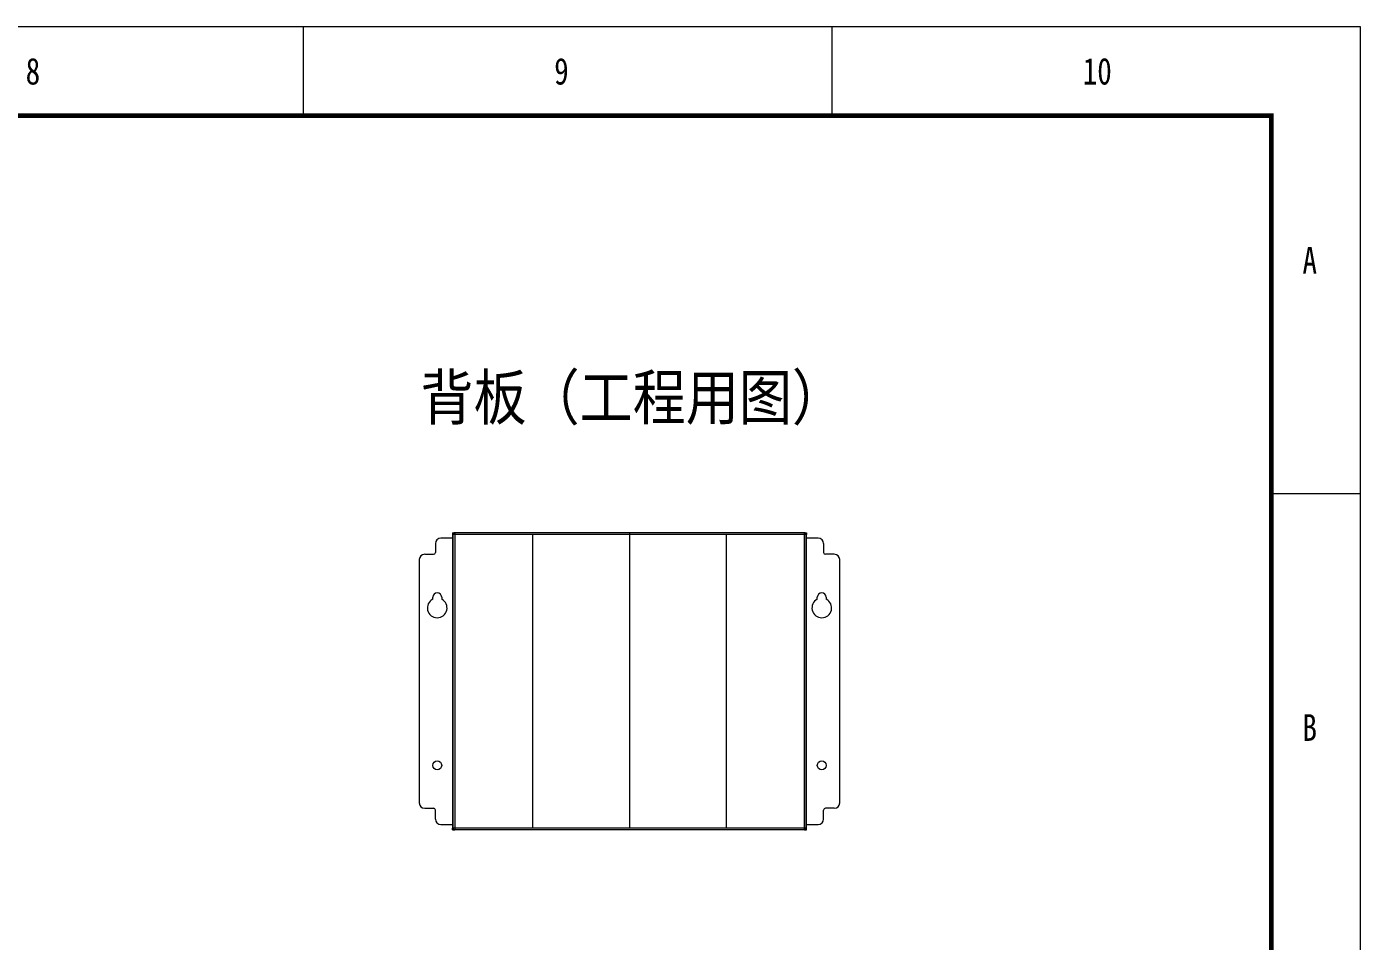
# Model space of a CAD drawing. Header units: millimetres. Extents: x 33157 to 59611, y -29750 to 1750.
# Drawn here: x 55315 to 56060, y -1020 to -509 of the extents above; entities that cross this region are included whole.
import ezdxf

# ---------------------------------------------------------------- set-up
doc = ezdxf.new("R2010")
doc.units = ezdxf.units.MM
doc.layers.get('0').update_dxf_attribs({"lineweight": 18})
for name, color, linetype, lineweight in [('4CAODIZUOXIADXF_CONTINUOUS_LINE', 7, 'Continuous', 18), ('LKC233_DXF_CONTINUOUS_LINE', 7, 'Continuous', 18), ('YOUCEGUDINGEDXF_CONTINUOUS_LINE', 7, 'Continuous', 18), ('ZUOCEGUDINGEDXF_CONTINUOUS_LINE', 7, 'Continuous', 18), ('细实线', 7, 'Continuous', 20)]:
    doc.layers.add(name, color=color, linetype=linetype, lineweight=lineweight)
doc.styles.add('HZ', font='arial.ttf')
doc.styles.get("Standard").update_dxf_attribs({"font": ''})
doc.styles.add('STYLE1', font='')
doc.styles.get('Standard').set_extended_font_data('宋体')
doc.styles.get('STYLE1').set_extended_font_data('宋体')

# ---------------------------------------------------------------- blocks, each defined once
blk = doc.blocks.new('和利时横图框')
for p, q in [((52460.65, 2358.48), (52460.65, 2308.73)), ((52756.12, 2358.48), (52756.12, 2308.73)), ((53051.59, 2097.33), (53001.84, 2097.33))]:
    blk.add_line(p, q)
blk.add_lwpolyline([(50096.91, 269.31), (53051.59, 269.31), (53051.59, 2358.48), (50096.91, 2358.48)], close=True)
blk.add_lwpolyline([(50221.27, 319.05, 2.49, 2.49, 0), (53001.84, 319.05, 2.49, 2.49, 0), (53001.84, 2308.73, 2.49, 2.49, 0), (50221.27, 2308.73, 2.49, 2.49, 0)], format="xyseb", close=True)
at = {"width": 0.8}
for s, height, p in [('8', 14.92, (52305.46, 2326.14)), ('9', 14.92, (52600.92, 2326.14)), ('10', 14.923, (52896.39, 2326.14)), ('A', 14.92, (53019.25, 2220.44)), ('B', 14.92, (53019.25, 1959.3))]:
    blk.add_text(s, height=height, dxfattribs=at).set_placement(p)
at = {"style": 'HZ'}
for tag, p, height in [('北京和利时自动化驱动技术有限公司', (51649.92, 520.69), 24.79), ('图纸阶段', (52857.22, 518.92), 24.79), ('图纸名称', (52301.11, 424.67), 42.5), ('会签人', (51825.94, 376.93), 24)]:
    blk.add_attdef(tag, p, '', height=height, dxfattribs=at)
at = {"color": 3, "style": 'HZ'}
for tag, p, height in [('工程名称', (52244.96, 517.73), 28.33), ('设计人', (51828.2, 464.14), 24), ('设计时间', (52033.27, 464.54), 24), ('审核人', (51826.82, 419.74), 24), ('设计时间', (52033.27, 421.17), 24), ('图纸编号', (52420.84, 373.66), 24.79), ('批准人', (51828.28, 330.45), 24), ('设计时间', (52033.27, 331.46), 24)]:
    blk.add_attdef(tag, p, '', height=height, dxfattribs=at)
at = {"color": 0, "style": 'HZ'}
blk.add_attdef('页码', (52501.6, 331.93), '', height=20, dxfattribs=at)

msp = doc.modelspace()

# ---------------------------------------------------------------- linework, layer by layer
at = {"layer": '4CAODIZUOXIADXF_CONTINUOUS_LINE', "color": 3, "linetype": 'Continuous'}
for p, q in [((55552.89, -791.49), (55553.89, -791.49)), ((55749.89, -791.49), (55750.89, -791.49)), ((55552.89, -957.49), (55553.89, -957.49)), ((55749.89, -957.49), (55750.89, -957.49))]:
    msp.add_line(p, q, dxfattribs=at)
at = {"layer": '4CAODIZUOXIADXF_CONTINUOUS_LINE', "color": 7, "linetype": 'Continuous'}
for p, q in [((55552.89, -791.49), (55552.89, -792.49)), ((55750.89, -791.49), (55750.89, -792.49)), ((55552.89, -957.49), (55552.89, -956.49)), ((55750.89, -957.49), (55750.89, -956.49))]:
    msp.add_line(p, q, dxfattribs=at)
at = {"layer": 'LKC233_DXF_CONTINUOUS_LINE', "color": 7, "linetype": 'Continuous'}
for p, q in [((55578.48, -792.49), (55552.89, -792.49)), ((55552.89, -792.49), (55552.89, -956.49)), ((55553.16, -792.49), (55553.16, -956.49)), ((55749.89, -791.49), (55553.89, -791.49)), ((55554.16, -791.49), (55554.16, -957.49)), ((55750.89, -792.49), (55554.16, -792.49)), ((55597.59, -792.49), (55597.59, -956.49)), ((55706.19, -956.49), (55706.19, -792.49)), ((55749.63, -791.49), (55749.63, -957.49)), ((55750.63, -956.49), (55750.63, -792.49)), ((55750.89, -956.49), (55750.89, -792.49)), ((55578.48, -956.49), (55552.89, -956.49)), ((55749.89, -957.49), (55553.89, -957.49)), ((55750.89, -956.49), (55554.16, -956.49))]:
    msp.add_line(p, q, dxfattribs=at)
for centre, radius, start, end in [((55554.16, -792.49), 1, 90.0105, 180.0105), ((55749.63, -792.5), 1.01, 75.01497, 89.92374), ((55749.63, -792.49), 1, 359.99291, 74.99147), ((55554.16, -956.49), 1, 179.99291, 254.99147), ((55554.16, -956.48), 1.01, 255.01497, 269.92374), ((55749.63, -956.49), 1, 270.0105, 0.0105)]:
    msp.add_arc(centre, radius, start, end, dxfattribs=at)
for centre, start_param, end_param in [((55553.89, -792.49), 4.712389, 6.283185), ((55749.89, -792.49), 3.141593, 4.712389), ((55553.89, -956.49), 0, 1.570796), ((55749.89, -956.49), 1.570796, 3.141593)]:
    msp.add_ellipse(centre, major_axis=(-1, 0), ratio=0.999657, start_param=start_param, end_param=end_param, dxfattribs=at)
at = {"layer": 'YOUCEGUDINGEDXF_CONTINUOUS_LINE', "color": 7, "linetype": 'Continuous'}
for p, q in [((55757.39, -794.49), (55750.89, -794.49)), ((55760.39, -797.49), (55760.39, -802.49)), ((55766.39, -803.49), (55761.39, -803.49)), ((55769.39, -942.49), (55769.39, -806.49)), ((55756.89, -828.59), (55756.89, -827.49)), ((55761.89, -827.49), (55761.89, -828.59)), ((55760.39, -951.49), (55760.39, -946.49)), ((55766.39, -945.49), (55761.39, -945.49)), ((55750.89, -954.49), (55757.39, -954.49))]:
    msp.add_line(p, q, dxfattribs=at)
msp.add_circle((55759.39, -921.49), 2.5, dxfattribs=at)
for centre, radius, start, end in [((55757.39, -797.49), 3, 0, 90), ((55761.39, -802.49), 1, 180, 270), ((55766.39, -806.49), 3, 360, 90), ((55759.39, -827.49), 2.5, 0, 180), ((55759.39, -833.49), 5.5, 117.03569, 62.96431), ((55761.39, -946.49), 1, 90, 180), ((55766.39, -942.49), 3, 270, 0), ((55757.39, -951.49), 3, 270, 0)]:
    msp.add_arc(centre, radius, start, end, dxfattribs=at)
at = {"layer": 'ZUOCEGUDINGEDXF_CONTINUOUS_LINE', "color": 7, "linetype": 'Continuous'}
for p, q in [((55543.39, -797.49), (55543.39, -802.49)), ((55552.89, -794.49), (55546.39, -794.49)), ((55537.39, -803.49), (55542.39, -803.49)), ((55534.39, -806.49), (55534.39, -942.49)), ((55541.89, -828.59), (55541.89, -827.49)), ((55546.89, -827.49), (55546.89, -828.59)), ((55537.39, -945.49), (55542.39, -945.49)), ((55543.39, -951.49), (55543.39, -946.49)), ((55546.39, -954.49), (55552.89, -954.49))]:
    msp.add_line(p, q, dxfattribs=at)
msp.add_circle((55544.39, -921.49), 2.5, dxfattribs=at)
for centre, radius, start, end in [((55546.39, -797.49), 3, 90, 180), ((55537.39, -806.49), 3, 90, 180), ((55542.39, -802.49), 1, 270, 360), ((55544.39, -827.49), 2.5, 0, 180), ((55544.39, -833.49), 5.5, 117.03569, 62.96431), ((55537.39, -942.49), 3, 180, 270), ((55542.39, -946.49), 1, 0, 90), ((55546.39, -951.49), 3, 180, 270)]:
    msp.add_arc(centre, radius, start, end, dxfattribs=at)
at = {"layer": '细实线'}
msp.add_line((55651.89, -791.49), (55651.89, -956.49), dxfattribs=at)

# ---------------------------------------------------------------- block references
msp.add_blockref('和利时横图框', (3008.87, -2867.09), dxfattribs=at)

# ---------------------------------------------------------------- texts
at = {"color": 0, "style": 'STYLE1', "width": 0.87}
msp.add_text('背板（工程用图）', height=25, dxfattribs=at).set_placement((55535.02, -728.27))

doc.saveas('drawing.dxf')
